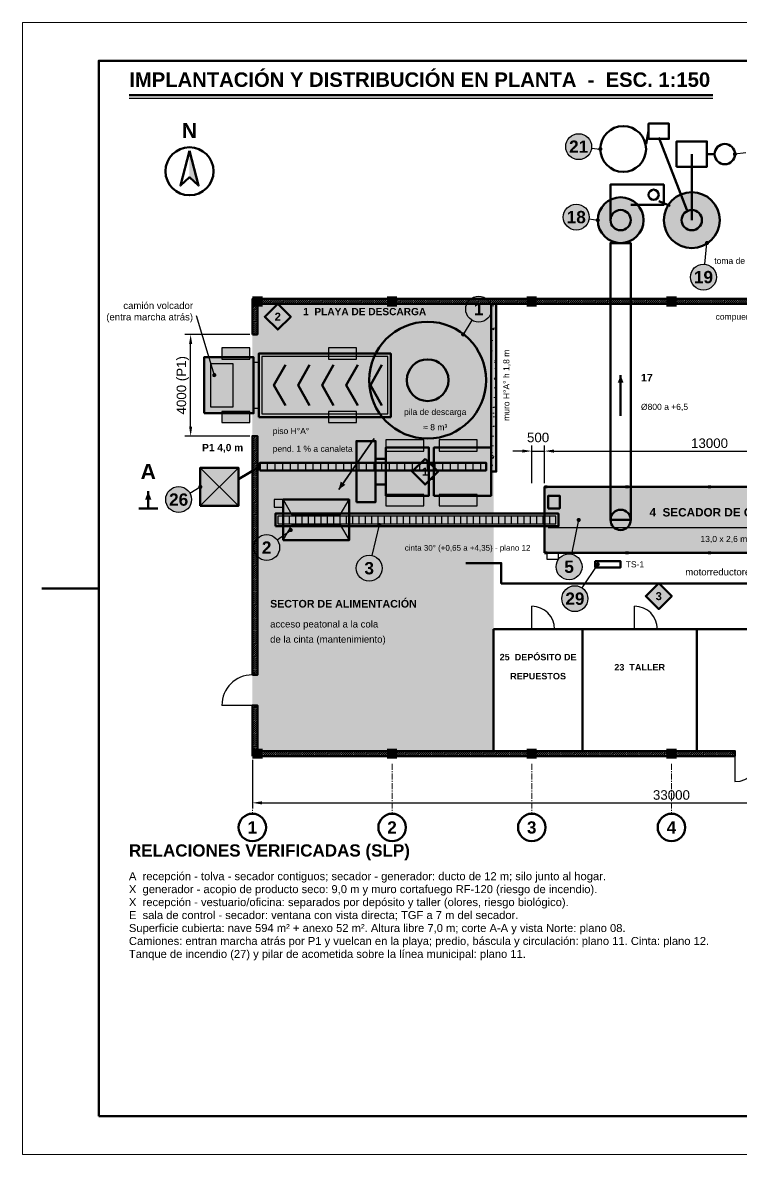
# Model space of a CAD drawing. Header units: millimetres. Extents: x 0 to 420, y 0 to 297.
# Drawn here: x 0 to 188.7, y 0 to 297 of the extents above; entities that cross this region are included whole.
import ezdxf
from ezdxf.enums import TextEntityAlignment as Align

# ---------------------------------------------------------------- set-up
doc = ezdxf.new("R2010")
doc.units = ezdxf.units.MM
doc.header["$LTSCALE"] = 0.5
doc.linetypes.add('CENTER', pattern=[5.08, 3.175, -0.635, 0.635, -0.635])
for name, color, linetype, lineweight in [('CONTORNO', 7, 'CONTINUOUS', 50), ('COTAS', 7, 'CONTINUOUS', 25), ('EJES', 1, 'CENTER', 18), ('FINO', 7, 'CONTINUOUS', 25), ('HOJA', 8, 'CONTINUOUS', 13), ('RAYADO', 8, 'CONTINUOUS', 18), ('RECUADRO', 7, 'CONTINUOUS', 70), ('RELLENO', 9, 'CONTINUOUS', 13), ('TEXTO', 7, 'CONTINUOUS', 25)]:
    doc.layers.add(name, color=color, linetype=linetype, lineweight=lineweight)
doc.styles.add('NEGRITA', font='arialbd.ttf')
doc.styles.get("Standard").update_dxf_attribs({"font": 'arial.ttf'})
doc.dimstyles.new('IRAM', dxfattribs={"dimtxt": 2.5, "dimasz": 2.5, "dimexe": 1.5, "dimexo": 1, "dimgap": 0.8, "dimtad": 1, "dimdec": 1, "dimtxsty": 'Standard', "dimcen": 2.5, "dimazin": 3, "dimtfac": 1, "dimtmove": 0, "dimatfit": 3})

msp = doc.modelspace()

# ---------------------------------------------------------------- hatches: boundary and pattern name
at = {"layer": 'CONTORNO'}
for points in [[(43.8, 263.355), (43.8, 256.425), (46.194, 254.22)], [(32.96667, 174), (32.13067, 171.8), (33.80267, 171.8)]]:
    msp.add_hatch(color=7, dxfattribs=at).paths.add_polyline_path(points)
at = {"layer": 'CONTORNO', "true_color": 0x288c5a}
msp.add_hatch(color=7, dxfattribs=at).paths.add_polyline_path([(156.96667, 204.5), (156.20667, 202.5), (157.72667, 202.5)])
at = {"layer": 'CONTORNO', "true_color": 0x885c30}
msp.add_hatch(color=7, dxfattribs=at).paths.add_polyline_path([(82.96667, 174.5), (84.73621, 175.70263), (83.49098, 176.5743)])
at = {"layer": 'COTAS'}
h = msp.add_hatch(color=7, dxfattribs=at)
edge = h.paths.add_edge_path()
edge.add_arc((151.63333, 263.83333), 0.55, 0, 360)
h = msp.add_hatch(color=7, dxfattribs=at)
edge = h.paths.add_edge_path()
edge.add_arc((186.96667, 262.5), 0.55, 0, 360)
h = msp.add_hatch(color=7, dxfattribs=at)
edge = h.paths.add_edge_path()
edge.add_arc((150.96667, 245.16667), 0.55, 0, 360)
h = msp.add_hatch(color=7, dxfattribs=at)
edge = h.paths.add_edge_path()
edge.add_arc((179.63333, 239.16667), 0.55, 0, 360)
h = msp.add_hatch(color=7, dxfattribs=at)
edge = h.paths.add_edge_path()
edge.add_arc((115.63333, 215.16667), 0.55, 0, 360)
h = msp.add_hatch(color=7, dxfattribs=at)
edge = h.paths.add_edge_path()
edge.add_arc((46.63333, 175.16667), 0.55, 0, 360)
h = msp.add_hatch(color=7, dxfattribs=at)
edge = h.paths.add_edge_path()
edge.add_arc((145.96667, 166.5), 0.55, 0, 360)
h = msp.add_hatch(color=7, dxfattribs=at)
edge = h.paths.add_edge_path()
edge.add_arc((70.36667, 163.83333), 0.55, 0, 360)
h = msp.add_hatch(color=7, dxfattribs=at)
edge = h.paths.add_edge_path()
edge.add_arc((93.63333, 165.16667), 0.55, 0, 360)
h = msp.add_hatch(color=7, dxfattribs=at)
edge = h.paths.add_edge_path()
edge.add_arc((150.96667, 154.83333), 0.55, 0, 360)
at = {"layer": 'RAYADO'}
h = msp.add_hatch(dxfattribs=at)
h.set_pattern_fill('ANSI31', scale=0.12)
h.paths.add_polyline_path([(60.3, 223.16667), (206.3, 223.16667), (206.3, 224.5), (60.3, 224.5)])
h = msp.add_hatch(dxfattribs=at)
h.set_pattern_fill('ANSI31', scale=0.12)
h.paths.add_polyline_path([(60.3, 215.16667), (61.63333, 215.16667), (61.63333, 223.16667), (60.3, 223.16667)])
h = msp.add_hatch(dxfattribs=at)
h.set_pattern_fill('AR-CONC', scale=0.03)
h.paths.add_polyline_path([(122.96667, 179.16667), (124.3, 179.16667), (124.3, 223.16667), (122.96667, 223.16667)])
h = msp.add_hatch(dxfattribs=at)
h.set_pattern_fill('ANSI31', scale=0.12)
h.paths.add_polyline_path([(60.3, 125.83333), (61.63333, 125.83333), (61.63333, 188.5), (60.3, 188.5)])
h = msp.add_hatch(dxfattribs=at)
h.set_pattern_fill('ANSI31', scale=0.12)
h.paths.add_polyline_path([(60.3, 105.83333), (61.63333, 105.83333), (61.63333, 117.83333), (60.3, 117.83333)])
h = msp.add_hatch(dxfattribs=at)
h.set_pattern_fill('ANSI31', scale=0.12)
h.paths.add_polyline_path([(60.3, 104.5), (186.96667, 104.5), (186.96667, 105.83333), (60.3, 105.83333)])
at = {"layer": 'RELLENO', "true_color": 0xffffff}
h = msp.add_hatch(color=7, dxfattribs=at)
edge = h.paths.add_edge_path()
edge.add_arc((145.95, 264.45), 3.4, 0, 360)
h = msp.add_hatch(color=7, dxfattribs=at)
edge = h.paths.add_edge_path()
edge.add_arc((175.63333, 245.16667), 7.33333, 0, 360)
h = msp.add_hatch(color=7, dxfattribs=at)
edge = h.paths.add_edge_path()
edge.add_arc((156.96667, 245.16667), 6, 0, 360)
h = msp.add_hatch(color=7, dxfattribs=at)
edge = h.paths.add_edge_path()
edge.add_arc((145.32, 245.97), 3.4, 0, 360)
h = msp.add_hatch(color=7, dxfattribs=at)
edge = h.paths.add_edge_path()
edge.add_arc((178.71, 230.22), 3.4, 0, 360)
at = {"layer": 'RELLENO', "true_color": 0x282828}
for points in [[(60.3, 222.5), (62.96667, 222.5), (62.96667, 225.16667), (60.3, 225.16667)], [(95.63333, 222.5), (98.3, 222.5), (98.3, 225.16667), (95.63333, 225.16667)], [(132.3, 222.5), (134.96667, 222.5), (134.96667, 225.16667), (132.3, 225.16667)], [(168.96667, 222.5), (171.63333, 222.5), (171.63333, 225.16667), (168.96667, 225.16667)], [(136.96667, 174.76667), (137.76667, 174.76667), (137.76667, 175.56667), (136.96667, 175.56667)], [(158.23333, 174.76667), (159.03333, 174.76667), (159.03333, 175.56667), (158.23333, 175.56667)], [(179.9, 174.76667), (180.7, 174.76667), (180.7, 175.56667), (179.9, 175.56667)], [(136.96667, 157.43333), (137.76667, 157.43333), (137.76667, 158.23333), (136.96667, 158.23333)], [(158.23333, 157.43333), (159.03333, 157.43333), (159.03333, 158.23333), (158.23333, 158.23333)], [(179.9, 157.43333), (180.7, 157.43333), (180.7, 158.23333), (179.9, 158.23333)], [(60.3, 103.83333), (62.96667, 103.83333), (62.96667, 106.5), (60.3, 106.5)], [(95.63333, 103.83333), (98.3, 103.83333), (98.3, 106.5), (95.63333, 106.5)], [(132.3, 103.83333), (134.96667, 103.83333), (134.96667, 106.5), (132.3, 106.5)], [(168.96667, 103.83333), (171.63333, 103.83333), (171.63333, 106.5), (168.96667, 106.5)]]:
    msp.add_hatch(color=7, dxfattribs=at).paths.add_polyline_path(points)
at = {"layer": 'RELLENO', "true_color": 0xf6eee2}
msp.add_hatch(color=7, dxfattribs=at).paths.add_polyline_path([(60.3, 104.5), (123.63333, 104.5), (123.63333, 224.5), (60.3, 224.5)])
at = {"layer": 'RELLENO', "true_color": 0xffffff}
for points in [[(60.3, 223.16667), (206.3, 223.16667), (206.3, 224.5), (60.3, 224.5)], [(60.3, 215.16667), (61.63333, 215.16667), (61.63333, 223.16667), (60.3, 223.16667)], [(122.96667, 179.16667), (124.3, 179.16667), (124.3, 223.16667), (122.96667, 223.16667)], [(60.3, 125.83333), (61.63333, 125.83333), (61.63333, 188.5), (60.3, 188.5)], [(62.3, 179.5), (121.63333, 179.5), (121.63333, 181.5), (62.3, 181.5)], [(46.63333, 170.16667), (56.63333, 170.16667), (56.63333, 180.16667), (46.63333, 180.16667)], [(136.96667, 157.83333), (223.63333, 157.83333), (223.63333, 175.16667), (136.96667, 175.16667)], [(68.36667, 161.16667), (85.7, 161.16667), (85.7, 171.83333), (68.36667, 171.83333)], [(66.34, 164.83333), (140.63333, 164.83333), (140.63333, 168.16667), (66.34, 168.16667)], [(60.3, 105.83333), (61.63333, 105.83333), (61.63333, 117.83333), (60.3, 117.83333)], [(60.3, 104.5), (186.96667, 104.5), (186.96667, 105.83333), (60.3, 105.83333)]]:
    msp.add_hatch(color=7, dxfattribs=at).paths.add_polyline_path(points)
at = {"layer": 'RELLENO', "true_color": 0xecdec8}
msp.add_hatch(color=7, dxfattribs=at).paths.add_polyline_path([(62.3, 181.5), (122.96667, 181.5), (122.96667, 223.16667), (62.3, 223.16667)])
at = {"layer": 'RELLENO', "true_color": 0xffd640}
for points in [[(66.96667, 223.23333), (70.36667, 219.83333), (66.96667, 216.43333), (63.56667, 219.83333)], [(105.63333, 182.56667), (109.03333, 179.16667), (105.63333, 175.76667), (102.23333, 179.16667)], [(166.96667, 149.9), (170.36667, 146.5), (166.96667, 143.1), (163.56667, 146.5)]]:
    msp.add_hatch(color=7, dxfattribs=at).paths.add_polyline_path(points)
at = {"layer": 'RELLENO', "true_color": 0xffffff}
h = msp.add_hatch(color=7, dxfattribs=at)
edge = h.paths.add_edge_path()
edge.add_arc((119.7, 221.82), 3.4, 0, 360)
at = {"layer": 'RELLENO', "true_color": 0xecdec8}
h = msp.add_hatch(color=7, dxfattribs=at)
edge = h.paths.add_edge_path()
edge.add_arc((106.3, 203.16667), 15.33333, 0, 360)
at = {"layer": 'RELLENO', "true_color": 0x3c3c3c}
for points in [[(52.3, 208.7), (59.63333, 208.7), (59.63333, 211.63333), (52.3, 211.63333)], [(80.3, 208.7), (87.63333, 208.7), (87.63333, 211.63333), (80.3, 211.63333)], [(52.3, 192.03333), (59.63333, 192.03333), (59.63333, 194.96667), (52.3, 194.96667)], [(80.3, 192.03333), (87.63333, 192.03333), (87.63333, 194.96667), (80.3, 194.96667)], [(95.3, 184.5), (105.3, 184.5), (105.3, 187.5), (95.3, 187.5)], [(109.3, 184.5), (119.3, 184.5), (119.3, 187.5), (109.3, 187.5)], [(95.3, 170.16667), (105.3, 170.16667), (105.3, 173.16667), (95.3, 173.16667)], [(109.3, 170.16667), (119.3, 170.16667), (119.3, 173.16667), (109.3, 173.16667)]]:
    msp.add_hatch(color=7, dxfattribs=at).paths.add_polyline_path(points)
at = {"layer": 'RELLENO', "true_color": 0xfafafa}
for points in [[(47.63333, 194.5), (60.63333, 194.5), (60.63333, 209.16667), (47.63333, 209.16667)], [(61.96667, 193.5), (96.63333, 193.5), (96.63333, 210.16667), (61.96667, 210.16667)]]:
    msp.add_hatch(color=7, dxfattribs=at).paths.add_polyline_path(points)
at = {"layer": 'RELLENO', "true_color": 0x000000}
h = msp.add_hatch(color=7, dxfattribs=at)
edge = h.paths.add_edge_path()
edge.add_arc((50.3, 204.5), 0.55, 0, 360)
at = {"layer": 'RELLENO', "true_color": 0xe7e6e5}
msp.add_hatch(color=7, dxfattribs=at).paths.add_polyline_path([(87.63333, 171.16667), (92.63333, 171.16667), (92.63333, 187.16667), (87.63333, 187.16667)])
at = {"layer": 'RELLENO', "true_color": 0xffecaa}
for points in [[(95.3, 172.83333), (106.63333, 172.83333), (106.63333, 185.5), (95.3, 185.5)], [(107.96667, 172.83333), (122.96667, 172.83333), (122.96667, 185.5), (107.96667, 185.5)]]:
    msp.add_hatch(color=7, dxfattribs=at).paths.add_polyline_path(points)
at = {"layer": 'RELLENO', "true_color": 0xffffff}
h = msp.add_hatch(color=7, dxfattribs=at)
edge = h.paths.add_edge_path()
edge.add_arc((40.95, 171.84), 3.4, 0, 360)
h = msp.add_hatch(color=7, dxfattribs=at)
edge = h.paths.add_edge_path()
edge.add_arc((156.96667, 166.5), 2.66667, 0, 360)
h = msp.add_hatch(color=7, dxfattribs=at)
edge = h.paths.add_edge_path()
edge.add_arc((64.05, 159.24), 3.4, 0, 360)
h = msp.add_hatch(color=7, dxfattribs=at)
edge = h.paths.add_edge_path()
edge.add_arc((143.43, 154.2), 3.4, 0, 360)
h = msp.add_hatch(color=7, dxfattribs=at)
edge = h.paths.add_edge_path()
edge.add_arc((90.96667, 153.83333), 3.4, 0, 360)
h = msp.add_hatch(color=7, dxfattribs=at)
edge = h.paths.add_edge_path()
edge.add_arc((144.96667, 145.83333), 3.4, 0, 360)

# ---------------------------------------------------------------- linework, layer by layer
at = {"layer": 'CONTORNO'}
for p, q in [((28, 278), (181.14, 278)), ((92.63333, 182.5), (95.3, 182.5)), ((92.63333, 175.83333), (95.3, 175.83333)), ((32.96667, 169.5), (32.96667, 174)), ((123.63333, 137.83333), (233.63333, 137.83333)), ((123.63333, 105.83333), (123.63333, 137.83333)), ((146.96667, 105.83333), (146.96667, 137.83333)), ((176.96667, 105.83333), (176.96667, 137.83333))]:
    msp.add_line(p, q, dxfattribs=at)
at = {"layer": 'CONTORNO', "lineweight": 50, "true_color": 0x68949c}
for p, q in [((164.3, 268.5), (163.63333, 265.16667)), ((166.96667, 266.83333), (174.3, 247.83333)), ((56.63333, 177.16667), (62.3, 180.5))]:
    msp.add_line(p, q, dxfattribs=at)
at = {"layer": 'CONTORNO', "lineweight": 50, "true_color": 0x288c5a}
for p, q in [((175.63333, 245.16667), (175.63333, 262.5)), ((179.63333, 262.5), (181.63333, 262.5)), ((166.96667, 250.16667), (169.97333, 248.94))]:
    msp.add_line(p, q, dxfattribs=at)
at = {"layer": 'CONTORNO', "true_color": 0x288c5a}
msp.add_line((156.96667, 193.83333), (156.96667, 204.5), dxfattribs=at)
at = {"layer": 'CONTORNO', "lineweight": 35, "true_color": 0x885c30}
msp.add_line((92.3, 187.83333), (82.96667, 174.5), dxfattribs=at)
at = {"layer": 'CONTORNO', "lineweight": 70}
msp.add_line((30.46667, 169.5), (35.46667, 169.5), dxfattribs=at)
at = {"layer": 'CONTORNO'}
for points in [[(164.3, 266.5), (169.63333, 266.5), (169.63333, 270.5), (164.3, 270.5)], [(171.63333, 259.16667), (179.63333, 259.16667), (179.63333, 265.83333), (171.63333, 265.83333)], [(43.8, 263.355), (41.406, 254.22), (43.8, 256.425), (46.194, 254.22)], [(60.3, 223.16667), (206.3, 223.16667), (206.3, 224.5), (60.3, 224.5)], [(60.3, 215.16667), (61.63333, 215.16667), (61.63333, 223.16667), (60.3, 223.16667)], [(66.96667, 223.23333), (70.36667, 219.83333), (66.96667, 216.43333), (63.56667, 219.83333)], [(122.96667, 179.16667), (124.3, 179.16667), (124.3, 223.16667), (122.96667, 223.16667)], [(47.63333, 194.5), (60.63333, 194.5), (60.63333, 209.16667), (47.63333, 209.16667)], [(61.96667, 193.5), (96.63333, 193.5), (96.63333, 210.16667), (61.96667, 210.16667)], [(60.3, 125.83333), (61.63333, 125.83333), (61.63333, 188.5), (60.3, 188.5)], [(87.63333, 171.16667), (92.63333, 171.16667), (92.63333, 187.16667), (87.63333, 187.16667)], [(95.3, 172.83333), (106.63333, 172.83333), (106.63333, 185.5), (95.3, 185.5)], [(107.96667, 172.83333), (122.96667, 172.83333), (122.96667, 185.5), (107.96667, 185.5)], [(62.3, 179.5), (121.63333, 179.5), (121.63333, 181.5), (62.3, 181.5)], [(105.63333, 182.56667), (109.03333, 179.16667), (105.63333, 175.76667), (102.23333, 179.16667)], [(46.63333, 170.16667), (56.63333, 170.16667), (56.63333, 180.16667), (46.63333, 180.16667)], [(137.96667, 169.5), (140.96667, 169.5), (140.96667, 172.83333), (137.96667, 172.83333)], [(68.36667, 161.16667), (85.7, 161.16667), (85.7, 171.83333), (68.36667, 171.83333)], [(66.34, 164.83333), (140.63333, 164.83333), (140.63333, 168.16667), (66.34, 168.16667)], [(150.3, 154.03333), (156.96667, 154.03333), (156.96667, 155.63333), (150.3, 155.63333)], [(166.96667, 149.9), (170.36667, 146.5), (166.96667, 143.1), (163.56667, 146.5)], [(60.3, 105.83333), (61.63333, 105.83333), (61.63333, 117.83333), (60.3, 117.83333)], [(60.3, 104.5), (186.96667, 104.5), (186.96667, 105.83333), (60.3, 105.83333)]]:
    msp.add_lwpolyline(points, close=True, dxfattribs=at)
at = {"layer": 'CONTORNO', "lineweight": 50, "true_color": 0x288c5a}
msp.add_lwpolyline([(154.3, 245.16667), (154.3, 254.5), (168.3, 254.5), (168.3, 249.16667), (159.63333, 249.16667)], dxfattribs=at)
msp.add_lwpolyline([(154.3, 166.5), (159.63333, 166.5), (159.63333, 239.16667), (154.3, 239.16667)], close=True, dxfattribs=at)
at = {"layer": 'CONTORNO'}
for points in [[(68.96667, 207.16667), (65.96667, 201.83333), (68.96667, 196.5)], [(75.3, 207.16667), (72.3, 201.83333), (75.3, 196.5)], [(81.63333, 207.16667), (78.63333, 201.83333), (81.63333, 196.5)], [(87.96667, 207.16667), (84.96667, 201.83333), (87.96667, 196.5)], [(94.3, 207.16667), (91.3, 201.83333), (94.3, 196.5)]]:
    msp.add_lwpolyline(points, dxfattribs=at)
at = {"layer": 'CONTORNO', "lineweight": 100}
msp.add_lwpolyline([(136.96667, 157.83333), (223.63333, 157.83333), (223.63333, 175.16667), (136.96667, 175.16667)], close=True, dxfattribs=at)
at = {"layer": 'CONTORNO', "lineweight": 50}
msp.add_lwpolyline([(116.3, 155.16667), (125.63333, 155.16667), (125.63333, 149.83333), (230.3, 149.83333)], dxfattribs=at)
at = {"layer": 'CONTORNO'}
for centre, radius in [((157.63333, 263.83333), 6), ((184.3, 262.5), 2.66667), ((43.8, 258), 6.3), ((175.63333, 245.16667), 7.33333), ((156.96667, 245.16667), 6), ((156.96667, 245.16667), 2.66667), ((175.63333, 245.16667), 2.66667), ((106.3, 203.16667), 15.33333), ((106.3, 203.16667), 5.46667), ((156.96667, 166.5), 2.66667), ((60.3, 85.8), 3.6), ((96.96667, 85.8), 3.6), ((133.63333, 85.8), 3.6), ((170.3, 85.8), 3.6)]:
    msp.add_circle(centre, radius, dxfattribs=at)
at = {"layer": 'CONTORNO', "true_color": 0x288c5a}
msp.add_circle((165.63333, 251.83333), 1.33333, dxfattribs=at)
at = {"layer": 'COTAS'}
for p, q in [((149.33016, 264.08324), (151.63333, 263.83333)), ((189.82064, 262.81592), (186.96667, 262.5)), ((148.68611, 245.49111), (150.96667, 245.16667)), ((179.05904, 233.60204), (179.63333, 239.16667)), ((117.92683, 218.91899), (115.63333, 215.16667)), ((59.63333, 215.16667), (43.05, 215.16667)), ((59.63333, 188.5), (43.05, 188.5)), ((43.88429, 173.55755), (46.63333, 175.16667)), ((144.11674, 157.52992), (145.96667, 166.5)), ((66.79983, 161.23961), (70.36667, 163.83333)), ((91.7454, 157.14295), (93.63333, 165.16667)), ((146.85265, 148.6623), (150.96667, 154.83333))]:
    msp.add_line(p, q, dxfattribs=at)
msp.add_lwpolyline([(45.57, 220.14), (50.3, 204.5)], dxfattribs=at)
for centre in [(145.95, 264.45), (145.32, 245.97), (178.71, 230.22), (119.7, 221.82), (40.95, 171.84), (64.05, 159.24), (143.43, 154.2), (90.96667, 153.83333), (144.96667, 145.83333)]:
    msp.add_circle(centre, 3.4, dxfattribs=at)
at = {"layer": 'EJES', "true_color": 0xdc0000}
for p, q in [((60.3, 102.5), (60.3, 89.6)), ((96.96667, 102.5), (96.96667, 89.6)), ((133.63333, 102.5), (133.63333, 89.6)), ((170.3, 102.5), (170.3, 89.6))]:
    msp.add_line(p, q, dxfattribs=at)
at = {"layer": 'FINO'}
for p, q in [((28, 277.2), (181.14, 277.2)), ((64.3, 179.5), (64.3, 181.5)), ((66.3, 179.5), (66.3, 181.5)), ((68.3, 179.5), (68.3, 181.5)), ((70.3, 179.5), (70.3, 181.5)), ((72.3, 179.5), (72.3, 181.5)), ((74.3, 179.5), (74.3, 181.5)), ((76.3, 179.5), (76.3, 181.5)), ((78.3, 179.5), (78.3, 181.5)), ((80.3, 179.5), (80.3, 181.5)), ((82.3, 179.5), (82.3, 181.5)), ((84.3, 179.5), (84.3, 181.5)), ((86.3, 179.5), (86.3, 181.5)), ((88.3, 179.5), (88.3, 181.5)), ((90.3, 179.5), (90.3, 181.5)), ((92.3, 179.5), (92.3, 181.5)), ((94.3, 179.5), (94.3, 181.5)), ((96.3, 179.5), (96.3, 181.5)), ((98.3, 179.5), (98.3, 181.5)), ((100.3, 179.5), (100.3, 181.5)), ((102.3, 179.5), (102.3, 181.5)), ((104.3, 179.5), (104.3, 181.5)), ((106.3, 179.5), (106.3, 181.5)), ((108.3, 179.5), (108.3, 181.5)), ((110.3, 179.5), (110.3, 181.5)), ((112.3, 179.5), (112.3, 181.5)), ((114.3, 179.5), (114.3, 181.5)), ((116.3, 179.5), (116.3, 181.5)), ((118.3, 179.5), (118.3, 181.5)), ((120.3, 179.5), (120.3, 181.5)), ((46.63333, 170.16667), (56.63333, 180.16667)), ((46.63333, 180.16667), (56.63333, 170.16667)), ((137.96667, 164.5), (222.63333, 164.5)), ((133.63333, 137.83333), (133.63333, 143.83333)), ((160.63333, 137.83333), (160.63333, 143.83333)), ((60.3, 117.83333), (52.3, 117.83333)), ((186.96667, 104.5), (186.96667, 97.83333))]:
    msp.add_line(p, q, dxfattribs=at)
at = {"layer": 'FINO', "true_color": 0x8c8c8c}
for p, q in [((68.34, 165.63333), (68.34, 167.36667)), ((70.00667, 165.63333), (70.00667, 167.36667)), ((71.67333, 165.63333), (71.67333, 167.36667)), ((73.34, 165.63333), (73.34, 167.36667)), ((75.00667, 165.63333), (75.00667, 167.36667)), ((76.67333, 165.63333), (76.67333, 167.36667)), ((78.34, 165.63333), (78.34, 167.36667)), ((80.00667, 165.63333), (80.00667, 167.36667)), ((81.67333, 165.63333), (81.67333, 167.36667)), ((83.34, 165.63333), (83.34, 167.36667)), ((85.00667, 165.63333), (85.00667, 167.36667)), ((86.67333, 165.63333), (86.67333, 167.36667)), ((88.34, 165.63333), (88.34, 167.36667)), ((90.00667, 165.63333), (90.00667, 167.36667)), ((91.67333, 165.63333), (91.67333, 167.36667)), ((93.34, 165.63333), (93.34, 167.36667)), ((95.00667, 165.63333), (95.00667, 167.36667)), ((96.67333, 165.63333), (96.67333, 167.36667)), ((98.34, 165.63333), (98.34, 167.36667)), ((100.00667, 165.63333), (100.00667, 167.36667)), ((101.67333, 165.63333), (101.67333, 167.36667)), ((103.34, 165.63333), (103.34, 167.36667)), ((105.00667, 165.63333), (105.00667, 167.36667)), ((106.67333, 165.63333), (106.67333, 167.36667)), ((108.34, 165.63333), (108.34, 167.36667)), ((110.00667, 165.63333), (110.00667, 167.36667)), ((111.67333, 165.63333), (111.67333, 167.36667)), ((113.34, 165.63333), (113.34, 167.36667)), ((115.00667, 165.63333), (115.00667, 167.36667)), ((116.67333, 165.63333), (116.67333, 167.36667)), ((118.34, 165.63333), (118.34, 167.36667)), ((120.00667, 165.63333), (120.00667, 167.36667)), ((121.67333, 165.63333), (121.67333, 167.36667)), ((123.34, 165.63333), (123.34, 167.36667)), ((125.00667, 165.63333), (125.00667, 167.36667)), ((126.67333, 165.63333), (126.67333, 167.36667)), ((128.34, 165.63333), (128.34, 167.36667)), ((130.00667, 165.63333), (130.00667, 167.36667)), ((131.67333, 165.63333), (131.67333, 167.36667)), ((133.34, 165.63333), (133.34, 167.36667)), ((135.00667, 165.63333), (135.00667, 167.36667)), ((136.67333, 165.63333), (136.67333, 167.36667)), ((138.34, 165.63333), (138.34, 167.36667))]:
    msp.add_line(p, q, dxfattribs=at)
at = {"layer": 'FINO'}
for points in [[(52.3, 208.7), (59.63333, 208.7), (59.63333, 211.63333), (52.3, 211.63333)], [(80.3, 208.7), (87.63333, 208.7), (87.63333, 211.63333), (80.3, 211.63333)], [(62.76667, 194.3), (95.83333, 194.3), (95.83333, 209.36667), (62.76667, 209.36667)], [(49.3, 196.16667), (55.3, 196.16667), (55.3, 207.5), (49.3, 207.5)], [(60.63333, 195.83333), (61.96667, 195.83333), (61.96667, 207.83333), (60.63333, 207.83333)], [(52.3, 192.03333), (59.63333, 192.03333), (59.63333, 194.96667), (52.3, 194.96667)], [(80.3, 192.03333), (87.63333, 192.03333), (87.63333, 194.96667), (80.3, 194.96667)], [(95.3, 184.5), (105.3, 184.5), (105.3, 187.5), (95.3, 187.5)], [(109.3, 184.5), (119.3, 184.5), (119.3, 187.5), (109.3, 187.5)], [(106.63333, 177.16667), (107.96667, 177.16667), (107.96667, 181.16667), (106.63333, 181.16667)], [(95.3, 170.16667), (105.3, 170.16667), (105.3, 173.16667), (95.3, 173.16667)], [(109.3, 170.16667), (119.3, 170.16667), (119.3, 173.16667), (109.3, 173.16667)], [(66.03333, 169.83333), (68.36667, 169.83333), (68.36667, 171.83333), (66.03333, 171.83333)], [(67.00667, 165.5), (139.96667, 165.5), (139.96667, 167.5), (67.00667, 167.5)], [(137.63333, 156.16667), (140.63333, 156.16667), (140.63333, 157.83333), (137.63333, 157.83333)]]:
    msp.add_lwpolyline(points, close=True, dxfattribs=at)
for points in [[(68.36667, 171.83333), (70.7, 167.83333), (83.36667, 167.83333), (85.7, 171.83333)], [(68.36667, 161.16667), (70.7, 165.16667), (83.36667, 165.16667), (85.7, 161.16667)]]:
    msp.add_lwpolyline(points, dxfattribs=at)
for centre, radius, start, end in [((133.63333, 137.83333), 6, 0, 90), ((160.63333, 137.83333), 6, 0, 90), ((60.3, 117.83333), 8, 90, 180), ((186.96667, 104.5), 6.66667, 270, 360)]:
    msp.add_arc(centre, radius, start, end, dxfattribs=at)
at = {"layer": 'HOJA'}
msp.add_lwpolyline([(0, 0), (420, 0), (420, 297), (0, 297)], close=True, dxfattribs=at)
at = {"layer": 'RECUADRO'}
msp.add_line((5, 148.5), (20, 148.5), dxfattribs=at)
msp.add_lwpolyline([(20, 10), (410, 10), (410, 287), (20, 287)], close=True, dxfattribs=at)

# ---------------------------------------------------------------- texts
at = {"layer": 'COTAS', "style": 'NEGRITA'}
for s, p in [('21', (145.95, 264.45)), ('18', (145.32, 245.97)), ('19', (178.71, 230.22)), ('1', (119.7, 221.82)), ('26', (40.95, 171.84)), ('2', (64.05, 159.24)), ('3', (90.96667, 153.83333)), ('5', (143.43, 154.2)), ('29', (144.96667, 145.83333))]:
    msp.add_text(s, height=3.23, dxfattribs=at).set_placement(p, align=Align.MIDDLE_CENTER)
at = {"layer": 'TEXTO', "style": 'NEGRITA'}
for s, height, p in [('IMPLANTACIÓN Y DISTRIBUCIÓN EN PLANTA  -  ESC. 1:150', 3.8, (28, 279)), ('RELACIONES VERIFICADAS (SLP)', 3.2, (27.9, 77.2))]:
    msp.add_text(s, height=height, dxfattribs=at).set_placement(p, align=Align.BOTTOM_LEFT)
for s, p in [('N', (43.8, 265.5)), ('A', (32.96667, 176))]:
    msp.add_text(s, height=4, dxfattribs=at).set_placement(p, align=Align.BOTTOM_CENTER)
at = {"layer": 'TEXTO'}
for s, p in [('toma de aire', (193.96667, 234.5)), ('compuerta cortafuego', (203.63333, 219.83333))]:
    msp.add_text(s, height=1.6, dxfattribs=at).set_placement(p, align=Align.MIDDLE_RIGHT)
at = {"layer": 'TEXTO', "style": 'NEGRITA'}
for s, height, p in [('2', 2.108, (66.96667, 219.83333)), ('P1 4,0 m', 1.9, (52.5, 185.49)), ('1', 2.108, (105.63333, 179.16667)), ('4  SECADOR DE CINTA - 3 PISOS', 2.2, (188.96667, 168.5)), ('3', 2.108, (166.96667, 146.5)), ('25  DEPÓSITO DE', 1.7, (135.3, 130.5)), ('23  TALLER', 1.7, (161.96667, 127.83333)), ('REPUESTOS', 1.7, (135.3, 125.5)), ('1', 3.2, (60.3, 85.8)), ('2', 3.2, (96.96667, 85.8)), ('3', 3.2, (133.63333, 85.8)), ('4', 3.2, (170.3, 85.8))]:
    msp.add_text(s, height=height, dxfattribs=at).set_placement(p, align=Align.MIDDLE_CENTER)
for s, height, p in [('1  PLAYA DE DESCARGA', 1.9, (73.63333, 221.16667)), ('17', 2, (162.3, 203.83333)), ('SECTOR DE ALIMENTACIÓN', 2, (64.96667, 144.5))]:
    msp.add_text(s, height=height, dxfattribs=at).set_placement(p, align=Align.MIDDLE_LEFT)
at = {"layer": 'TEXTO'}
msp.add_text('muro H°A° h 1,8 m', height=1.6, rotation=90, dxfattribs=at).set_placement((126.96667, 201.83333), align=Align.MIDDLE_CENTER)
for s, height, p in [('Ø800 a +6,5', 1.6, (162.3, 196.16667)), ('piso H°A°', 1.6, (65.63333, 189.83333)), ('pend. 1 % a canaleta', 1.6, (65.63333, 185.16667)), ('cinta 30° (+0,65 a +4,35) - plano 12', 1.5, (100.3, 159.16667)), ('TS-1', 1.6, (158.3, 154.83333)), ('acceso peatonal a la cola', 1.8, (64.96667, 139.16667)), ('de la cinta (mantenimiento)', 1.8, (64.96667, 135.16667)), ('A  recepción - tolva - secador contiguos; secador - generador: ducto de 12 m; silo junto al hogar.', 2.1, (27.9, 73)), ('X  generador - acopio de producto seco: 9,0 m y muro cortafuego RF-120 (riesgo de incendio).', 2.1, (27.9, 69.6)), ('X  recepción - vestuario/oficina: separados por depósito y taller (olores, riesgo biológico).', 2.1, (27.9, 66.2)), ('E  sala de control - secador: ventana con vista directa; TGF a 7 m del secador.', 2.1, (27.9, 62.8)), ('Superficie cubierta: nave 594 m² + anexo 52 m². Altura libre 7,0 m; corte A-A y vista Norte: plano 08.', 2.1, (27.9, 59.4)), ('Camiones: entran marcha atrás por P1 y vuelcan en la playa; predio, báscula y circulación: plano 11. Cinta: plano 12.', 2.1, (27.9, 56)), ('Tanque de incendio (27) y pilar de acometida sobre la línea municipal: plano 11.', 2.1, (27.9, 52.6))]:
    msp.add_text(s, height=height, dxfattribs=at).set_placement(p, align=Align.MIDDLE_LEFT)
for s, height, p in [('pila de descarga', 1.6, (108.3, 194.83333)), ('≈ 8 m³', 1.6, (108.3, 190.83333)), ('13,0 x 2,6 m - H 3,4 m', 1.6, (188.96667, 161.5)), ('motorreductores (lado Sur)', 1.8, (188.96667, 152.83333))]:
    msp.add_text(s, height=height, dxfattribs=at).set_placement(p, align=Align.MIDDLE_CENTER)
at = {"layer": 'TEXTO', "insert": (44.73, 220.98), "char_height": 1.8, "attachment_point": 6}
msp.add_mtext('camión volcador\\P(entra marcha atrás)', dxfattribs=at)

# ---------------------------------------------------------------- dimensions: what is measured, and where the dimension line sits
at = {"layer": 'COTAS'}
msp.add_linear_dim(base=(44.1, 188.5), p1=(44.1, 188.5), p2=(44.1, 215.16667), angle=90, text='4000 (P1)', dimstyle='IRAM', override={"dimlfac": 150}, dxfattribs=at).render()
for base, p1, p2 in [((133.63333, 184.56667), (133.63333, 175.16667), (136.96667, 175.16667)), ((136.96667, 184.56667), (136.96667, 175.16667), (223.63333, 175.16667)), ((60.3, 92.25), (60.3, 104.5), (280.3, 104.5))]:
    msp.add_linear_dim(base=base, p1=p1, p2=p2, dimstyle='IRAM', override={"dimlfac": 150}, dxfattribs=at).render()

doc.saveas('drawing.dxf')
